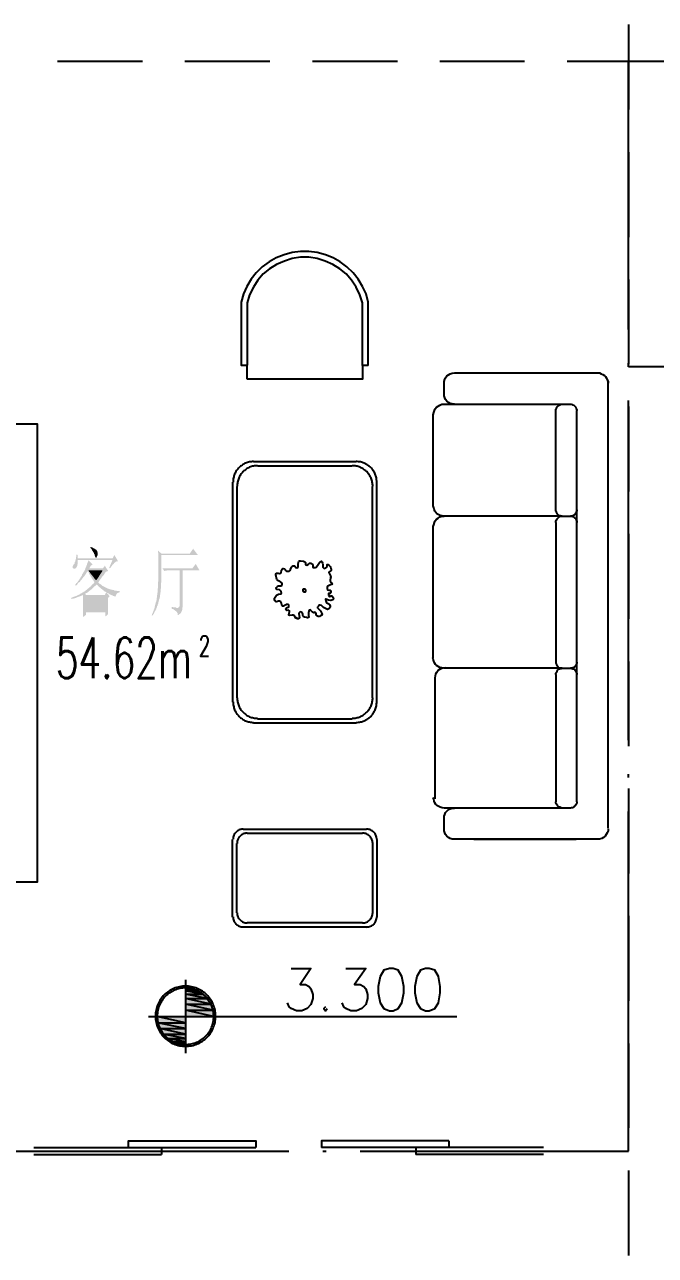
# Model space of a CAD drawing. Header units: millimetres. Extents: x -1120 to 100154, y -9529 to 14223.
# Drawn here: x 91280 to 94994, y 188 to 7438 of the extents above; entities that cross this region are included whole.
import ezdxf

# ---------------------------------------------------------------- set-up
doc = ezdxf.new("R2010")
doc.units = ezdxf.units.MM
doc.linetypes.add('DOTE', pattern=[2.42, 2, -0.2, 0.02, -0.2])
for name, color, linetype in [('A-DOTE', 1, 'Continuous'), ('A-房间名称', 7, 'Continuous'), ('A-立面看线', 7, 'Continuous')]:
    doc.layers.add(name, color=color, linetype=linetype)
doc.styles.add('_TCH_WINDOW', font='SIMPLEX', dxfattribs={"bigfont": 'GBCBIG'})

msp = doc.modelspace()

# ---------------------------------------------------------------- hatches: boundary and pattern name
at = {"layer": 'A-立面看线'}
for points in [[(91667.2, 4357.2), (91669.4, 4361.5), (91673.7, 4359.3), (91678.1, 4359.3), (91680.3, 4357.2), (91684.6, 4355), (91686.8, 4352.8), (91691.1, 4350.6), (91693.3, 4350.6), (91695.5, 4348.5), (91697.7, 4346.3), (91699.8, 4346.3), (91702, 4344.1), (91704.2, 4341.9), (91706.4, 4337.6), (91708.5, 4335.4), (91708.5, 4331.1), (91710.7, 4326.7), (91710.7, 4324.5), (91710.7, 4322.4), (91710.7, 4320.2), (91710.7, 4315.8), (91708.5, 4311.5), (91706.4, 4307.1), (91704.2, 4302.8), (91702, 4298.4), (91702, 4296.2), (91699.8, 4296.2), (91699.8, 4298.4), (91697.7, 4300.6), (91695.5, 4302.8), (91693.3, 4309.3), (91693.3, 4311.5), (91693.3, 4313.7), (91691.1, 4318), (91689, 4320.2), (91689, 4324.5), (91686.8, 4326.7), (91684.6, 4331.1), (91682.4, 4333.2), (91680.3, 4337.6), (91678.1, 4339.8), (91675.9, 4344.1), (91673.7, 4348.5), (91671.5, 4350.6), (91667.2, 4355), (91667.2, 4357.2), (91667.2, 4357.2)], [(92028.4, 3959), (92030.5, 3963.4), (92030.5, 3965.5), (92032.7, 3969.9), (92034.9, 3974.2), (92034.9, 3976.4), (92037.1, 3980.8), (92039.2, 3985.1), (92039.2, 3989.5), (92041.4, 3991.6), (92043.6, 3996), (92043.6, 4000.3), (92045.8, 4004.7), (92045.8, 4009), (92048, 4013.4), (92048, 4017.8), (92050.1, 4022.1), (92050.1, 4026.5), (92052.3, 4030.8), (92052.3, 4035.2), (92054.5, 4039.5), (92054.5, 4043.9), (92056.7, 4048.2), (92056.7, 4052.6), (92056.7, 4056.9), (92056.7, 4059.1), (92058.8, 4063.4), (92058.8, 4067.8), (92058.8, 4070), (92058.8, 4074.3), (92061, 4078.7), (92061, 4083), (92061, 4087.4), (92061, 4089.6), (92063.2, 4093.9), (92063.2, 4098.3), (92063.2, 4102.6), (92063.2, 4107), (92063.2, 4111.3), (92063.2, 4115.7), (92065.4, 4120), (92065.4, 4124.4), (92065.4, 4130.9), (92065.4, 4135.2), (92065.4, 4139.6), (92065.4, 4143.9), (92065.4, 4148.3), (92065.4, 4154.8), (92067.5, 4159.2), (92067.5, 4163.5), (92067.5, 4170.1), (92067.5, 4174.4), (92067.5, 4178.8), (92067.5, 4185.3), (92067.5, 4189.6), (92067.5, 4191.8), (92067.5, 4196.2), (92067.5, 4200.5), (92067.5, 4207), (92067.5, 4211.4), (92067.5, 4215.7), (92067.5, 4222.3), (92067.5, 4226.6), (92067.5, 4231), (92067.5, 4235.3), (92067.5, 4239.7), (92067.5, 4246.2), (92067.5, 4250.6), (92067.5, 4254.9), (92067.5, 4259.3), (92067.5, 4263.6), (92067.5, 4268), (92067.5, 4272.3), (92067.5, 4276.7), (92067.5, 4281), (92067.5, 4285.4), (92067.5, 4289.7), (92067.5, 4294.1), (92067.5, 4298.4), (92067.5, 4302.8), (92067.5, 4307.1), (92067.5, 4311.5), (92067.5, 4315.8), (92067.5, 4320.2), (92067.5, 4324.5), (92065.4, 4328.9), (92065.4, 4331.1), (92065.4, 4335.4), (92065.4, 4339.8), (92065.4, 4339.8), (92084.9, 4322.4), (92252.5, 4322.4), (92272.1, 4350.6), (92300.3, 4313.7), (92084.9, 4313.7), (92084.9, 4217.9), (92084.9, 4211.4), (92084.9, 4207), (92084.9, 4200.5), (92084.9, 4196.2), (92084.9, 4189.6), (92084.9, 4185.3), (92084.9, 4178.8), (92084.9, 4174.4), (92084.9, 4167.9), (92084.9, 4163.5), (92084.9, 4159.2), (92084.9, 4154.8), (92082.8, 4148.3), (92082.8, 4143.9), (92082.8, 4139.6), (92082.8, 4135.2), (92082.8, 4130.9), (92082.8, 4126.5), (92082.8, 4122.2), (92082.8, 4117.8), (92080.6, 4113.5), (92080.6, 4109.1), (92080.6, 4104.8), (92080.6, 4100.4), (92080.6, 4096.1), (92078.4, 4091.7), (92078.4, 4087.4), (92078.4, 4085.2), (92078.4, 4080.8), (92076.2, 4076.5), (92076.2, 4074.3), (92076.2, 4070), (92076.2, 4065.6), (92074.1, 4063.4), (92074.1, 4059.1), (92074.1, 4056.9), (92071.9, 4052.6), (92071.9, 4052.6), (92071.9, 4048.2), (92069.7, 4043.9), (92069.7, 4039.5), (92067.5, 4035.2), (92067.5, 4030.8), (92065.4, 4026.5), (92063.2, 4022.1), (92063.2, 4017.8), (92061, 4013.4), (92058.8, 4011.2), (92058.8, 4006.9), (92056.7, 4002.5), (92054.5, 3998.2), (92054.5, 3993.8), (92052.3, 3991.6), (92050.1, 3987.3), (92048, 3982.9), (92045.8, 3980.8), (92043.6, 3976.4), (92043.6, 3974.2), (92041.4, 3969.9), (92039.2, 3967.7), (92037.1, 3963.4), (92034.9, 3961.2), (92032.7, 3956.8), (92032.7, 3956.8), (92028.4, 3959)], [(91680.3, 4257.1), (91671.5, 4252.7), (91669.4, 4250.6), (91667.2, 4246.2), (91665, 4244), (91662.8, 4239.7), (91660.7, 4235.3), (91660.7, 4235.3), (91741.2, 4235.3), (91752.1, 4250.6), (91771.6, 4220.1), (91756.4, 4213.6), (91756.4, 4211.4), (91754.2, 4209.2), (91752.1, 4204.9), (91749.9, 4202.7), (91747.7, 4198.3), (91745.5, 4196.2), (91741.2, 4191.8), (91739, 4189.6), (91736.8, 4187.5), (91734.6, 4183.1), (91732.5, 4180.9), (91730.3, 4176.6), (91728.1, 4174.4), (91725.9, 4170.1), (91723.8, 4167.9), (91721.6, 4163.5), (91719.4, 4161.4), (91717.2, 4157), (91715.1, 4154.8), (91712.9, 4152.6), (91715.1, 4150.5), (91717.2, 4148.3), (91719.4, 4146.1), (91721.6, 4143.9), (91725.9, 4141.8), (91728.1, 4141.8), (91730.3, 4139.6), (91732.5, 4137.4), (91734.6, 4135.2), (91736.8, 4133.1), (91739, 4130.9), (91743.3, 4130.9), (91745.5, 4128.7), (91747.7, 4126.5), (91749.9, 4126.5), (91754.2, 4124.4), (91756.4, 4122.2), (91758.6, 4122.2), (91762.9, 4120), (91765.1, 4117.8), (91767.3, 4117.8), (91771.6, 4115.7), (91773.8, 4115.7), (91776, 4113.5), (91780.3, 4113.5), (91782.5, 4111.3), (91786.9, 4111.3), (91789, 4109.1), (91793.4, 4109.1), (91795.6, 4109.1), (91799.9, 4107), (91802.1, 4107), (91806.4, 4107), (91808.6, 4104.8), (91813, 4104.8), (91815.1, 4104.8), (91819.5, 4104.8), (91821.7, 4102.6), (91826, 4102.6), (91830.4, 4102.6), (91832.6, 4102.6), (91836.9, 4102.6), (91839.1, 4102.6), (91839.1, 4093.9), (91834.7, 4093.9), (91832.6, 4091.7), (91828.2, 4089.6), (91826, 4089.6), (91823.9, 4087.4), (91821.7, 4083), (91819.5, 4080.8), (91817.3, 4078.7), (91817.3, 4074.3), (91815.1, 4070), (91815.1, 4067.8), (91813, 4070), (91808.6, 4070), (91806.4, 4072.1), (91802.1, 4072.1), (91799.9, 4074.3), (91797.7, 4076.5), (91793.4, 4076.5), (91791.2, 4078.7), (91786.9, 4078.7), (91784.7, 4080.8), (91782.5, 4083), (91778.2, 4083), (91776, 4085.2), (91773.8, 4087.4), (91769.5, 4089.6), (91767.3, 4089.6), (91765.1, 4091.7), (91760.8, 4093.9), (91758.6, 4096.1), (91756.4, 4098.3), (91752.1, 4098.3), (91749.9, 4100.4), (91747.7, 4102.6), (91745.5, 4104.8), (91741.2, 4107), (91739, 4109.1), (91736.8, 4111.3), (91734.6, 4113.5), (91730.3, 4115.7), (91728.1, 4117.8), (91725.9, 4120), (91723.8, 4122.2), (91719.4, 4124.4), (91717.2, 4126.5), (91715.1, 4128.7), (91712.9, 4130.9), (91710.7, 4135.2), (91706.4, 4137.4), (91704.2, 4139.6), (91704.2, 4139.6), (91699.8, 4137.4), (91697.7, 4133.1), (91693.3, 4130.9), (91691.1, 4128.7), (91686.8, 4124.4), (91684.6, 4122.2), (91682.4, 4120), (91678.1, 4115.7), (91675.9, 4113.5), (91673.7, 4111.3), (91669.4, 4109.1), (91667.2, 4107), (91665, 4104.8), (91660.7, 4102.6), (91658.5, 4100.4), (91656.3, 4098.3), (91654.1, 4096.1), (91652, 4093.9), (91649.8, 4093.9), (91647.6, 4091.7), (91643.3, 4089.6), (91641.1, 4089.6), (91638.9, 4087.4), (91636.7, 4085.2), (91634.6, 4085.2), (91634.6, 4085.2), (91641.1, 4078.7), (91752.1, 4078.7), (91760.8, 4093.9), (91780.3, 4072.1), (91771.6, 4061.3), (91771.6, 4054.7), (91771.6, 4048.2), (91771.6, 4041.7), (91771.6, 4037.3), (91771.6, 4030.8), (91771.6, 4024.3), (91771.6, 4019.9), (91771.6, 4013.4), (91771.6, 4009), (91771.6, 4004.7), (91771.6, 4000.3), (91771.6, 3996), (91771.6, 3991.6), (91771.6, 3987.3), (91771.6, 3985.1), (91771.6, 3980.8), (91771.6, 3976.4), (91771.6, 3974.2), (91771.6, 3972.1), (91771.6, 3967.7), (91771.6, 3965.5), (91771.6, 3965.5), (91754.2, 3950.3), (91754.2, 3976.4), (91641.1, 3976.4), (91641.1, 3961.2), (91623.7, 3948.1), (91623.7, 3950.3), (91623.7, 3952.5), (91623.7, 3954.7), (91623.7, 3954.7), (91623.7, 3956.8), (91623.7, 3961.2), (91623.7, 3963.4), (91623.7, 3965.5), (91623.7, 3969.9), (91623.7, 3972.1), (91623.7, 3976.4), (91623.7, 3980.8), (91623.7, 3982.9), (91623.7, 3987.3), (91623.7, 3991.6), (91623.7, 3998.2), (91623.7, 4002.5), (91623.7, 4006.9), (91623.7, 4013.4), (91623.7, 4017.8), (91623.7, 4024.3), (91623.7, 4030.8), (91623.7, 4037.3), (91623.7, 4043.9), (91623.7, 4050.4), (91623.7, 4056.9), (91623.7, 4063.4), (91623.7, 4072.1), (91623.7, 4078.7), (91621.5, 4076.5), (91619.3, 4076.5), (91615, 4074.3), (91612.8, 4074.3), (91608.5, 4072.1), (91606.3, 4070), (91601.9, 4070), (91599.8, 4067.8), (91597.6, 4067.8), (91593.2, 4065.6), (91591, 4065.6), (91586.7, 4063.4), (91584.5, 4063.4), (91582.3, 4061.3), (91578, 4061.3), (91575.8, 4059.1), (91571.5, 4059.1), (91569.3, 4059.1), (91567.1, 4056.9), (91562.8, 4056.9), (91560.6, 4056.9), (91558.4, 4054.7), (91554.1, 4054.7), (91554.1, 4054.7), (91554.1, 4061.3), (91556.2, 4063.4), (91560.6, 4063.4), (91562.8, 4065.6), (91567.1, 4065.6), (91569.3, 4067.8), (91571.5, 4067.8), (91575.8, 4070), (91578, 4070), (91582.3, 4072.1), (91584.5, 4072.1), (91586.7, 4074.3), (91591, 4076.5), (91593.2, 4076.5), (91597.6, 4078.7), (91599.8, 4080.8), (91601.9, 4080.8), (91606.3, 4083), (91608.5, 4085.2), (91610.6, 4087.4), (91615, 4087.4), (91617.2, 4089.6), (91619.3, 4091.7), (91623.7, 4093.9), (91625.9, 4096.1), (91628, 4098.3), (91630.2, 4098.3), (91634.6, 4100.4), (91636.7, 4102.6), (91638.9, 4104.8), (91641.1, 4107), (91645.4, 4109.1), (91647.6, 4111.3), (91649.8, 4113.5), (91652, 4115.7), (91656.3, 4117.8), (91658.5, 4120), (91660.7, 4122.2), (91662.8, 4124.4), (91665, 4126.5), (91669.4, 4128.7), (91671.5, 4130.9), (91673.7, 4135.2), (91675.9, 4137.4), (91678.1, 4139.6), (91680.3, 4141.8), (91682.4, 4143.9), (91686.8, 4146.1), (91689, 4150.5), (91691.1, 4152.6), (91691.1, 4152.6), (91689, 4157), (91686.8, 4159.2), (91684.6, 4163.5), (91682.4, 4167.9), (91680.3, 4170.1), (91678.1, 4174.4), (91675.9, 4176.6), (91673.7, 4180.9), (91671.5, 4185.3), (91669.4, 4187.5), (91667.2, 4191.8), (91665, 4194), (91662.8, 4198.3), (91660.7, 4200.5), (91658.5, 4204.9), (91658.5, 4209.2), (91656.3, 4211.4), (91654.1, 4215.7), (91652, 4217.9), (91652, 4222.3), (91649.8, 4217.9), (91647.6, 4213.6), (91645.4, 4211.4), (91643.3, 4207), (91641.1, 4202.7), (91638.9, 4200.5), (91636.7, 4196.2), (91634.6, 4194), (91632.4, 4189.6), (91630.2, 4187.5), (91625.9, 4183.1), (91623.7, 4180.9), (91621.5, 4176.6), (91619.3, 4174.4), (91617.2, 4172.2), (91615, 4167.9), (91612.8, 4165.7), (91610.6, 4163.5), (91608.5, 4161.4), (91606.3, 4157), (91604.1, 4154.8), (91599.8, 4152.6), (91597.6, 4150.5), (91595.4, 4148.3), (91593.2, 4146.1), (91591, 4141.8), (91588.9, 4139.6), (91586.7, 4137.4), (91584.5, 4135.2), (91580.2, 4133.1), (91580.2, 4133.1), (91578, 4139.6), (91580.2, 4141.8), (91582.3, 4143.9), (91584.5, 4148.3), (91588.9, 4150.5), (91591, 4154.8), (91593.2, 4157), (91595.4, 4161.4), (91597.6, 4163.5), (91599.8, 4165.7), (91601.9, 4170.1), (91604.1, 4172.2), (91606.3, 4176.6), (91608.5, 4178.8), (91610.6, 4183.1), (91612.8, 4185.3), (91615, 4189.6), (91617.2, 4191.8), (91617.2, 4196.2), (91619.3, 4200.5), (91621.5, 4202.7), (91623.7, 4207), (91625.9, 4209.2), (91625.9, 4211.4), (91628, 4215.7), (91630.2, 4217.9), (91632.4, 4222.3), (91634.6, 4226.6), (91636.7, 4231), (91636.7, 4235.3), (91638.9, 4237.5), (91641.1, 4241.9), (91643.3, 4246.2), (91643.3, 4250.6), (91645.4, 4252.7), (91647.6, 4257.1), (91647.6, 4261.4), (91649.8, 4265.8), (91652, 4268), (91652, 4272.3), (91654.1, 4276.7), (91654.1, 4281), (91656.3, 4283.2), (91680.3, 4257.1)], [(91778.2, 4239.7), (91797.7, 4285.4), (91593.2, 4285.4), (91593.2, 4278.8), (91593.2, 4272.3), (91593.2, 4268), (91593.2, 4263.6), (91591, 4259.3), (91591, 4254.9), (91591, 4250.6), (91588.9, 4248.4), (91588.9, 4246.2), (91586.7, 4244), (91584.5, 4239.7), (91582.3, 4237.5), (91580.2, 4235.3), (91578, 4233.1), (91575.8, 4233.1), (91571.5, 4233.1), (91571.5, 4233.1), (91567.1, 4235.3), (91564.9, 4235.3), (91562.8, 4237.5), (91562.8, 4239.7), (91562.8, 4239.7), (91562.8, 4244), (91562.8, 4246.2), (91564.9, 4250.6), (91567.1, 4254.9), (91569.3, 4259.3), (91571.5, 4261.4), (91573.6, 4263.6), (91573.6, 4268), (91575.8, 4272.3), (91578, 4274.5), (91578, 4278.8), (91580.2, 4283.2), (91580.2, 4287.5), (91582.3, 4291.9), (91582.3, 4296.2), (91582.3, 4300.6), (91584.5, 4304.9), (91584.5, 4309.3), (91584.5, 4315.8), (91584.5, 4315.8), (91591, 4315.8), (91593.2, 4294.1), (91797.7, 4294.1), (91808.6, 4313.7), (91830.4, 4276.7), (91830.4, 4278.8), (91828.2, 4276.7), (91826, 4276.7), (91823.9, 4276.7), (91821.7, 4276.7), (91819.5, 4274.5), (91817.3, 4274.5), (91815.1, 4272.3), (91813, 4270.1), (91808.6, 4268), (91806.4, 4265.8), (91804.3, 4261.4), (91802.1, 4259.3), (91797.7, 4257.1), (91795.6, 4252.7), (91793.4, 4248.4), (91789, 4244), (91786.9, 4239.7), (91782.5, 4235.3), (91782.5, 4235.3), (91778.2, 4239.7)], [(91656.3, 4224.4), (91656.3, 4222.3), (91658.5, 4217.9), (91660.7, 4215.7), (91662.8, 4213.6), (91665, 4209.2), (91667.2, 4207), (91669.4, 4202.7), (91671.5, 4200.5), (91675.9, 4196.2), (91678.1, 4194), (91678.1, 4191.8), (91682.4, 4187.5), (91684.6, 4185.3), (91686.8, 4180.9), (91689, 4178.8), (91691.1, 4174.4), (91693.3, 4172.2), (91695.5, 4170.1), (91697.7, 4167.9), (91699.8, 4165.7), (91699.8, 4165.7), (91704.2, 4167.9), (91706.4, 4172.2), (91708.5, 4174.4), (91710.7, 4178.8), (91712.9, 4180.9), (91715.1, 4185.3), (91717.2, 4187.5), (91719.4, 4191.8), (91721.6, 4194), (91723.8, 4198.3), (91725.9, 4200.5), (91728.1, 4204.9), (91730.3, 4207), (91732.5, 4211.4), (91734.6, 4213.6), (91736.8, 4217.9), (91736.8, 4220.1), (91739, 4224.4), (91741.2, 4224.4), (91656.3, 4224.4)], [(92145.9, 4006.9), (92148, 4006.9), (92152.4, 4006.9), (92154.6, 4004.7), (92158.9, 4004.7), (92161.1, 4004.7), (92165.4, 4004.7), (92167.6, 4004.7), (92172, 4004.7), (92174.1, 4002.5), (92176.3, 4002.5), (92178.5, 4002.5), (92182.8, 4002.5), (92185, 4004.7), (92187.2, 4004.7), (92189.4, 4006.9), (92191.5, 4009), (92191.5, 4013.4), (92193.7, 4017.8), (92193.7, 4022.1), (92193.7, 4022.1), (92193.7, 4224.4), (92130.6, 4224.4), (92128.5, 4224.4), (92124.1, 4224.4), (92121.9, 4224.4), (92117.6, 4224.4), (92115.4, 4222.3), (92113.2, 4222.3), (92108.9, 4222.3), (92106.7, 4220.1), (92102.3, 4220.1), (92102.3, 4220.1), (92091.5, 4235.3), (92267.7, 4235.3), (92287.3, 4261.4), (92309, 4224.4), (92211.1, 4224.4), (92211.1, 4017.8), (92211.1, 4013.4), (92211.1, 4009), (92209, 4004.7), (92209, 4000.3), (92209, 3996), (92209, 3991.6), (92206.8, 3989.5), (92206.8, 3985.1), (92204.6, 3982.9), (92202.4, 3978.6), (92202.4, 3976.4), (92200.3, 3974.2), (92198.1, 3969.9), (92195.9, 3967.7), (92191.5, 3965.5), (92189.4, 3963.4), (92187.2, 3961.2), (92182.8, 3961.2), (92182.8, 3959), (92180.7, 3963.4), (92180.7, 3965.5), (92180.7, 3967.7), (92180.7, 3972.1), (92178.5, 3974.2), (92176.3, 3976.4), (92176.3, 3978.6), (92174.1, 3980.8), (92172, 3982.9), (92167.6, 3985.1), (92165.4, 3987.3), (92163.3, 3989.5), (92158.9, 3991.6), (92156.7, 3993.8), (92152.4, 3996), (92148, 3996), (92145.9, 3998.2), (92145.9, 4006.9)], [(91641.1, 4067.8), (91641.1, 3985.1), (91754.2, 3985.1), (91754.2, 4067.8), (91641.1, 4067.8)], [(92226.4, 1761.5), (92226.4, 1757.2), (92263.3, 1757.2)], [(92226.4, 1746.3), (92298.2, 1746.3), (92226.4, 1757.2)], [(92298.2, 1746.3), (92226.4, 1757.2), (92263.3, 1757.2)], [(92226.4, 1726.7), (92328.6, 1726.7), (92226.4, 1746.3)], [(92328.6, 1726.7), (92226.4, 1746.3), (92298.2, 1746.3)], [(92226.4, 1700.6), (92354.7, 1700.6), (92226.4, 1726.7)], [(92354.7, 1700.6), (92226.4, 1726.7), (92328.6, 1726.7)], [(92226.4, 1668), (92376.5, 1668), (92226.4, 1700.6)], [(92376.5, 1668), (92226.4, 1700.6), (92354.7, 1700.6)], [(92226.4, 1633.1), (92387.4, 1633.1), (92226.4, 1668)], [(92387.4, 1633.1), (92226.4, 1668), (92376.5, 1668)], [(92063.2, 1559.2), (92226.4, 1559.2), (92058.8, 1596.2)], [(92226.4, 1559.2), (92058.8, 1596.2), (92226.4, 1596.2)], [(92226.4, 1596.2), (92391.7, 1596.2), (92226.4, 1633.1)], [(92391.7, 1596.2), (92226.4, 1633.1), (92387.4, 1633.1)], [(92076.2, 1524.4), (92226.4, 1524.4), (92063.2, 1559.2)], [(92226.4, 1524.4), (92063.2, 1559.2), (92226.4, 1559.2)], [(92095.8, 1491.7), (92226.4, 1491.7), (92076.2, 1524.4)], [(92226.4, 1491.7), (92076.2, 1524.4), (92226.4, 1524.4)], [(92121.9, 1465.6), (92226.4, 1465.6), (92095.8, 1491.7)], [(92226.4, 1465.6), (92095.8, 1491.7), (92226.4, 1491.7)], [(92152.4, 1446), (92226.4, 1446), (92121.9, 1465.6)], [(92226.4, 1446), (92121.9, 1465.6), (92226.4, 1465.6)], [(92152.4, 1446), (92189.4, 1433), (92226.4, 1433)], [(92152.4, 1446), (92226.4, 1446), (92226.4, 1433)], [(92189.4, 1433), (92226.4, 1433), (92226.4, 1428.6)]]:
    msp.add_hatch(color=256, dxfattribs=at).paths.add_polyline_path(points)

# ---------------------------------------------------------------- linework, layer by layer
at = {"layer": 'A-DOTE', "linetype": 'DOTE', "ltscale": 1000}
for p, q in [((94835.1, 803.1), (94835.1, 7222.6)), ((94835.1, 7222.6), (100154.2, 7222.6)), ((90835, 803.1), (94835.1, 803.1))]:
    msp.add_line(p, q, dxfattribs=at)
at = {"layer": 'A-立面看线'}
for points in [[(94835.1, 7438), (94835.1, 6937.6)], [(94835.1, 7438), (94835.1, 6937.6)], [(91473.6, 7222.6), (91974, 7222.6)], [(92224.2, 7222.6), (92724.6, 7222.6)], [(92974.8, 7222.6), (93475.2, 7222.6)], [(93725.4, 7222.6), (94223.7, 7222.6)], [(94473.9, 7222.6), (94974.3, 7222.6)], [(94835.1, 6687.4), (94835.1, 6187)], [(94835.1, 6687.4), (94835.1, 6187)], [(93303.3, 5804), (93290.3, 5851.9), (93268.5, 5895.4), (93244.6, 5938.9), (93214.1, 5975.9), (93177.2, 6010.7), (93138, 6041.2), (93096.7, 6065.1), (93051, 6082.5), (93003.1, 6095.6), (92953.1, 6102.1), (92905.2, 6102.1), (92855.1, 6095.6), (92807.3, 6082.5), (92761.6, 6065.1), (92720.3, 6041.2), (92678.9, 6010.7), (92644.1, 5975.9), (92613.6, 5938.9), (92587.5, 5895.4), (92568, 5851.9), (92554.9, 5804)], [(93268.5, 5799.7), (93253.3, 5845.4), (93231.5, 5891.1), (93205.4, 5932.4), (93172.8, 5969.4), (93135.8, 5999.8), (93094.5, 6026), (93048.8, 6045.5), (93003.1, 6060.8), (92953.1, 6067.3), (92905.2, 6067.3), (92855.1, 6060.8), (92809.5, 6045.5), (92763.8, 6026), (92722.4, 5999.8), (92685.4, 5969.4), (92652.8, 5932.4), (92626.7, 5891.1), (92604.9, 5845.4), (92589.7, 5799.7)], [(94835.1, 5936.7), (94835.1, 5438.5)], [(94835.1, 5936.7), (94835.1, 5438.5)], [(92554.9, 5804), (92554.9, 5432), (92589.7, 5432)], [(92589.7, 5799.7), (92589.7, 5432)], [(93268.5, 5429.8), (93268.5, 5799.7)], [(93303.3, 5429.8), (93303.3, 5804)], [(92589.7, 5349.3), (92589.7, 5432)], [(93303.3, 5429.8), (93268.5, 5429.8), (93268.5, 5349.3), (92589.7, 5349.3)], [(93749.4, 5325.4), (93749.4, 5336.2), (93753.7, 5349.3), (93758.1, 5358), (93766.8, 5368.9), (93775.5, 5375.4), (93786.4, 5381.9), (93797.2, 5384.1), (93810.3, 5386.3)], [(93810.3, 5386.3), (94654.5, 5386.3)], [(93925.6, 5386.3), (94528.3, 5386.3)], [(94654.5, 5386.3), (94665.4, 5386.3), (94674.1, 5381.9), (94684.9, 5377.6), (94693.6, 5371.1), (94700.2, 5364.5), (94706.7, 5355.8), (94711, 5344.9), (94715.4, 5336.2), (94715.4, 5325.4)], [(94835.1, 5423.3), (95433.4, 5423.3)], [(93749.4, 5262.3), (93749.4, 5325.4)], [(94715.4, 2705.8), (94715.4, 5338.4)], [(93810.3, 5201.4), (93797.2, 5203.5), (93786.4, 5205.7), (93775.5, 5212.2), (93766.8, 5220.9), (93758.1, 5229.6), (93753.7, 5240.5), (93749.4, 5251.4), (93749.4, 5262.3)], [(93686.3, 5140.4), (93688.5, 5153.5), (93692.8, 5164.4), (93697.2, 5175.2), (93705.9, 5183.9), (93714.6, 5190.5), (93725.4, 5197), (93736.3, 5201.4), (93749.4, 5201.4)], [(93749.4, 5201.4), (94493.5, 5201.4)], [(94408.6, 4579.1), (94408.6, 5164.4), (94408.6, 5173.1), (94410.8, 5179.6), (94415.1, 5186.1), (94419.5, 5190.5), (94423.9, 5194.8), (94430.4, 5199.2), (94439.1, 5201.4), (94445.6, 5201.4)], [(94493.5, 5201.4), (94500, 5201.4), (94506.5, 5199.2), (94513.1, 5197), (94517.4, 5192.6), (94521.8, 5188.3), (94526.1, 5183.9), (94528.3, 5177.4), (94530.5, 5170.9), (94530.5, 5164.4)], [(94530.5, 2860.3), (94530.5, 5164.4)], [(94835.1, 5188.3), (94835.1, 4687.9)], [(94835.1, 5188.3), (94835.1, 4687.9)], [(90955.7, 2386), (90955.7, 5086), (91353.9, 5086), (91353.9, 2386), (90955.7, 2386)], [(93686.3, 4603), (93686.3, 5140.4)], [(92627.8, 4864.1), (92621.6, 4864), (92615.4, 4863.5), (92609.4, 4862.7), (92603.4, 4861.7), (92597.6, 4860.3), (92591.9, 4858.7), (92586.3, 4856.8), (92580.8, 4854.6), (92575.4, 4852.2), (92570.2, 4849.5), (92565.2, 4846.6), (92560.3, 4843.5), (92555.5, 4840.1), (92551, 4836.5), (92546.6, 4832.7), (92542.4, 4828.7), (92538.4, 4824.6), (92534.6, 4820.2), (92531, 4815.6), (92527.7, 4810.9), (92524.5, 4806), (92521.6, 4800.9), (92518.9, 4795.7), (92516.5, 4790.4), (92514.4, 4784.9), (92512.5, 4779.3), (92510.8, 4773.5), (92509.5, 4767.7), (92508.4, 4761.7), (92507.7, 4755.7), (92507.2, 4749.6), (92507, 4743.4)], [(93231.5, 4861.9), (92626.7, 4861.9)], [(93353.4, 4743.4), (93353.2, 4749.6), (93352.8, 4755.7), (93352, 4761.7), (93350.9, 4767.7), (93349.6, 4773.5), (93348, 4779.3), (93346.1, 4784.9), (93343.9, 4790.4), (93341.5, 4795.7), (93338.8, 4800.9), (93335.9, 4806), (93332.8, 4810.9), (93329.4, 4815.6), (93325.8, 4820.2), (93322, 4824.6), (93318, 4828.7), (93313.8, 4832.7), (93309.4, 4836.5), (93304.9, 4840.1), (93300.2, 4843.5), (93295.3, 4846.6), (93290.2, 4849.5), (93285, 4852.2), (93279.6, 4854.6), (93274.2, 4856.8), (93268.5, 4858.7), (93262.8, 4860.3), (93257, 4861.7), (93251, 4862.7), (93245, 4863.5), (93238.9, 4864), (93232.6, 4864.1)], [(92651.7, 4840.2), (92645.5, 4840), (92639.4, 4839.6), (92633.3, 4838.8), (92627.4, 4837.7), (92621.5, 4836.4), (92615.8, 4834.7), (92610.2, 4832.9), (92604.7, 4830.7), (92599.4, 4828.3), (92594.2, 4825.6), (92589.1, 4822.7), (92584.2, 4819.6), (92579.5, 4816.2), (92574.9, 4812.6), (92570.5, 4808.8), (92566.3, 4804.8), (92562.3, 4800.6), (92558.5, 4796.2), (92555, 4791.7), (92551.6, 4786.9), (92548.4, 4782), (92545.5, 4777), (92542.9, 4771.8), (92540.5, 4766.4), (92538.3, 4760.9), (92536.4, 4755.3), (92534.8, 4749.6), (92533.4, 4743.8), (92532.4, 4737.8), (92531.6, 4731.8), (92531.1, 4725.6), (92531, 4719.4)], [(93207.6, 4838), (92650.6, 4838)], [(93329.5, 4719.4), (93329.3, 4725.6), (93328.8, 4731.8), (93328.1, 4737.8), (93327, 4743.8), (93325.7, 4749.6), (93324, 4755.3), (93322.1, 4760.9), (93320, 4766.4), (93317.5, 4771.8), (93314.9, 4777), (93312, 4782), (93308.8, 4786.9), (93305.5, 4791.7), (93301.9, 4796.2), (93298.1, 4800.6), (93294.1, 4804.8), (93289.9, 4808.8), (93285.5, 4812.6), (93281, 4816.2), (93276.2, 4819.6), (93271.3, 4822.7), (93266.3, 4825.6), (93261.1, 4828.3), (93255.7, 4830.7), (93250.2, 4832.9), (93244.6, 4834.7), (93238.9, 4836.4), (93233, 4837.7), (93227.1, 4838.8), (93221.1, 4839.6), (93214.9, 4840), (93208.7, 4840.2)], [(92504.9, 4742.3), (92504.9, 3447.7)], [(92528.8, 4718.3), (92528.8, 3471.6)], [(93327.3, 3471.6), (93327.3, 4718.3)], [(93353.4, 3447.7), (93353.4, 4742.3)], [(94445.6, 4542.1), (93749.4, 4542.1), (93738.5, 4544.3), (93727.6, 4546.5), (93718.9, 4550.8), (93708, 4557.3), (93701.5, 4563.9), (93695, 4572.6), (93690.6, 4583.4), (93688.5, 4592.1), (93686.3, 4603)], [(94445.6, 4542.1), (94439.1, 4542.1), (94432.6, 4544.3), (94426, 4546.5), (94421.7, 4550.8), (94417.3, 4555.2), (94413, 4561.7), (94410.8, 4566), (94408.6, 4572.6), (94408.6, 4579.1)], [(94530.5, 4579.1), (94530.5, 4572.6), (94528.3, 4566), (94526.1, 4559.5), (94519.6, 4553), (94515.2, 4548.6), (94508.7, 4544.3), (94502.2, 4542.1), (94493.5, 4542.1)], [(93686.3, 4481.2), (93688.5, 4492.1), (93692.8, 4505.1), (93697.2, 4516), (93705.9, 4524.7), (93714.6, 4531.2), (93725.4, 4537.8), (93736.3, 4542.1), (93749.4, 4542.1)], [(94408.6, 4505.1), (94408.6, 4511.6), (94410.8, 4520.3), (94415.1, 4526.9), (94419.5, 4531.2), (94423.9, 4535.6), (94430.4, 4539.9), (94439.1, 4542.1), (94445.6, 4542.1), (94493.5, 4542.1), (94502.2, 4542.1), (94508.7, 4539.9), (94515.2, 4535.6), (94519.6, 4531.2), (94526.1, 4526.9), (94528.3, 4520.3), (94530.5, 4511.6), (94530.5, 4505.1)], [(94408.6, 4505.1), (94408.6, 3682.7), (94408.6, 3676.2), (94410.8, 3669.6), (94415.1, 3663.1), (94419.5, 3656.6), (94423.9, 3652.2), (94430.4, 3650.1), (94439.1, 3647.9), (94445.6, 3647.9)], [(93686.3, 3708.8), (93686.3, 4481.2)], [(94835.1, 4437.7), (94835.1, 3937.2)], [(94835.1, 4437.7), (94835.1, 3937.2)], [(92833.4, 3989.5), (92824.7, 3987.3), (92820.3, 3989.5), (92818.2, 3996), (92822.5, 4002.5), (92835.6, 4009), (92835.6, 4015.6), (92831.2, 4022.1), (92824.7, 4024.3), (92818.2, 4019.9), (92805.1, 4013.4), (92798.6, 4013.4), (92794.2, 4017.8), (92792.1, 4030.8), (92787.7, 4037.3), (92781.2, 4041.7), (92774.6, 4041.7), (92768.1, 4039.5), (92761.6, 4037.3), (92757.2, 4039.5), (92752.9, 4046), (92750.7, 4052.6), (92750.7, 4059.1), (92755.1, 4065.6), (92763.8, 4076.5), (92774.6, 4083), (92787.7, 4085.2), (92789.9, 4085.2), (92792.1, 4089.6), (92789.9, 4096.1), (92785.5, 4104.8), (92781.2, 4109.1), (92765.9, 4111.3), (92763.8, 4113.5), (92761.6, 4115.7), (92763.8, 4122.2), (92768.1, 4128.7), (92774.6, 4133.1), (92787.7, 4133.1), (92794.2, 4135.2), (92796.4, 4143.9), (92794.2, 4150.5), (92787.7, 4154.8), (92774.6, 4161.4), (92765.9, 4170.1), (92759.4, 4196.2), (92759.4, 4202.7), (92765.9, 4207), (92772.5, 4207), (92781.2, 4204.9), (92785.5, 4204.9), (92789.9, 4209.2), (92792.1, 4224.4), (92796.4, 4231), (92802.9, 4235.3), (92809.5, 4233.1), (92813.8, 4228.8), (92818.2, 4222.3), (92822.5, 4217.9), (92831.2, 4217.9), (92837.7, 4217.9), (92842.1, 4222.3), (92846.4, 4228.8), (92850.8, 4241.9), (92855.1, 4246.2), (92861.7, 4250.6), (92868.2, 4250.6), (92872.6, 4246.2), (92876.9, 4239.7), (92883.4, 4237.5), (92887.8, 4239.7), (92890, 4244), (92890, 4261.4), (92892.1, 4270.1), (92894.3, 4276.7), (92898.7, 4278.8), (92905.2, 4278.8), (92922.6, 4276.7), (92929.1, 4274.5), (92933.5, 4270.1), (92933.5, 4263.6), (92933.5, 4259.3), (92933.5, 4257.1), (92942.2, 4254.9), (92948.7, 4257.1), (92959.6, 4265.8), (92966.1, 4265.8), (92972.6, 4261.4), (92977, 4254.9), (92977, 4248.4), (92977, 4241.9), (92981.3, 4239.7), (92990, 4239.7), (92996.6, 4241.9), (93005.3, 4252.7), (93011.8, 4263.6), (93016.2, 4270.1), (93020.5, 4274.5), (93027, 4276.7), (93031.4, 4272.3), (93033.6, 4265.8), (93035.7, 4257.1), (93035.7, 4241.9), (93040.1, 4237.5), (93044.4, 4235.3), (93053.1, 4237.5), (93059.7, 4241.9), (93061.8, 4250.6), (93061.8, 4257.1), (93066.2, 4257.1), (93072.7, 4252.7), (93079.2, 4246.2), (93083.6, 4237.5), (93085.8, 4228.8), (93085.8, 4222.3), (93072.7, 4215.7), (93070.5, 4211.4), (93072.7, 4207), (93081.4, 4191.8), (93083.6, 4185.3), (93081.4, 4178.8), (93079.2, 4165.7), (93079.2, 4159.2), (93083.6, 4152.6), (93088, 4148.3), (93090.1, 4143.9), (93088, 4139.6), (93081.4, 4137.4), (93066.2, 4130.9), (93061.8, 4124.4), (93061.8, 4115.7), (93064, 4109.1), (93070.5, 4107), (93079.2, 4107), (93083.6, 4102.6), (93083.6, 4093.9), (93079.2, 4087.4), (93072.7, 4087.4), (93068.4, 4087.4), (93068.4, 4085.2), (93068.4, 4078.7), (93074.9, 4070), (93077.1, 4067.8), (93079.2, 4070), (93083.6, 4074.3), (93088, 4074.3), (93090.1, 4072.1), (93094.5, 4065.6), (93098.8, 4056.9), (93094.5, 4050.4), (93088, 4048.2), (93083.6, 4046), (93068.4, 4048.2), (93053.1, 4054.7), (93051, 4054.7), (93051, 4052.6), (93053.1, 4043.9), (93055.3, 4037.3), (93059.7, 4033), (93070.5, 4026.5), (93074.9, 4022.1), (93079.2, 4013.4), (93079.2, 4006.9), (93074.9, 4000.3), (93070.5, 3996), (93064, 3993.8), (93055.3, 3996), (93051, 3998.2), (93040.1, 4004.7), (93027, 4015.6), (93020.5, 4017.8), (93014, 4017.8), (93009.6, 4013.4), (93005.3, 4006.9), (93005.3, 4002.5), (93009.6, 3996), (93022.7, 3985.1), (93029.2, 3969.9), (93031.4, 3963.4), (93029.2, 3959), (93022.7, 3954.7), (93016.2, 3952.5), (93007.4, 3952.5), (93000.9, 3954.7), (92996.6, 3959), (92996.6, 3967.7), (92994.4, 3974.2), (92990, 3976.4), (92983.5, 3974.2), (92974.8, 3976.4), (92970.5, 3980.8), (92966.1, 3987.3), (92963.9, 3991.6), (92957.4, 3989.5), (92953.1, 3982.9), (92950.9, 3974.2), (92950.9, 3956.8), (92953.1, 3950.3), (92950.9, 3946), (92946.5, 3943.8), (92940, 3946), (92926.9, 3948.1), (92920.4, 3952.5), (92918.2, 3959), (92918.2, 3965.5), (92913.9, 3972.1), (92909.5, 3976.4), (92903, 3978.6), (92896.5, 3974.2), (92894.3, 3969.9), (92896.5, 3954.7), (92898.7, 3948.1), (92896.5, 3941.6), (92890, 3937.2), (92885.6, 3937.2), (92885.6, 3939.4), (92883.4, 3943.8), (92881.3, 3943.8), (92879.1, 3941.6), (92876.9, 3941.6), (92868.2, 3954.7), (92861.7, 3959), (92855.1, 3959), (92839.9, 3956.8), (92835.6, 3959), (92835.6, 3963.4), (92839.9, 3978.6), (92839.9, 3985.1), (92833.4, 3989.5)], [(92933.5, 4109.1), (92933.5, 4111.3), (92931.3, 4113.5), (92929.1, 4113.5), (92926.9, 4113.5), (92924.8, 4113.5), (92922.6, 4113.5), (92920.4, 4113.5), (92918.2, 4111.3), (92918.2, 4109.1), (92918.2, 4107), (92918.2, 4104.8), (92918.2, 4102.6), (92920.4, 4100.4), (92920.4, 4098.3), (92922.6, 4098.3), (92924.8, 4096.1), (92926.9, 4096.1), (92929.1, 4096.1), (92931.3, 4096.1), (92933.5, 4096.1), (92933.5, 4098.3), (92935.6, 4100.4), (92935.6, 4102.6), (92935.6, 4104.8), (92935.6, 4107), (92933.5, 4109.1)], [(93747.2, 3647.9), (93736.3, 3650.1), (93725.4, 3652.2), (93714.6, 3656.6), (93705.9, 3663.1), (93699.3, 3669.6), (93692.8, 3678.3), (93688.5, 3689.2), (93686.3, 3700.1), (93684.1, 3708.8)], [(93697.2, 2877.7), (93697.2, 3591.3), (93699.3, 3602.2), (93701.5, 3613.1), (93708, 3623.9), (93714.6, 3634.8), (93725.4, 3641.4), (93736.3, 3647.9), (93747.2, 3650.1), (93758.1, 3652.2)], [(94445.6, 3647.9), (93749.4, 3647.9)], [(94408.6, 3610.9), (94408.6, 3617.4), (94410.8, 3623.9), (94415.1, 3630.5), (94419.5, 3637), (94423.9, 3641.4), (94430.4, 3643.5), (94439.1, 3645.7), (94445.6, 3647.9), (94493.5, 3647.9), (94502.2, 3645.7), (94508.7, 3643.5), (94515.2, 3641.4), (94519.6, 3637), (94526.1, 3630.5), (94528.3, 3623.9), (94530.5, 3617.4), (94530.5, 3610.9)], [(94530.5, 3682.7), (94530.5, 3676.2), (94528.3, 3669.6), (94526.1, 3663.1), (94519.6, 3656.6), (94515.2, 3652.2), (94508.7, 3650.1), (94502.2, 3647.9), (94493.5, 3647.9)], [(94835.1, 3687), (94835.1, 3188.8)], [(94835.1, 3687), (94835.1, 3188.8)], [(94408.6, 3610.9), (94408.6, 2860.3)], [(94530.5, 2860.3), (94530.5, 3610.9)], [(92507, 3448.8), (92507.2, 3442.6), (92507.7, 3436.4), (92508.4, 3430.4), (92509.5, 3424.5), (92510.8, 3418.6), (92512.5, 3412.9), (92514.4, 3407.3), (92516.5, 3401.8), (92518.9, 3396.4), (92521.6, 3391.2), (92524.5, 3386.2), (92527.7, 3381.3), (92531, 3376.5), (92534.6, 3372), (92538.4, 3367.6), (92542.4, 3363.4), (92546.6, 3359.4), (92551, 3355.6), (92555.5, 3352), (92560.3, 3348.7), (92565.2, 3345.5), (92570.2, 3342.6), (92575.4, 3340), (92580.8, 3337.5), (92586.3, 3335.4), (92591.9, 3333.5), (92597.6, 3331.8), (92603.4, 3330.5), (92609.4, 3329.4), (92615.4, 3328.7), (92621.6, 3328.2), (92627.8, 3328)], [(92531, 3472.7), (92531.1, 3466.5), (92531.6, 3460.4), (92532.4, 3454.3), (92533.4, 3448.4), (92534.8, 3442.5), (92536.4, 3436.8), (92538.3, 3431.2), (92540.5, 3425.7), (92542.9, 3420.4), (92545.5, 3415.2), (92548.4, 3410.1), (92551.6, 3405.2), (92555, 3400.5), (92558.5, 3395.9), (92562.3, 3391.5), (92566.3, 3387.3), (92570.5, 3383.3), (92574.9, 3379.5), (92579.5, 3376), (92584.2, 3372.6), (92589.1, 3369.5), (92594.2, 3366.6), (92599.4, 3363.9), (92604.7, 3361.5), (92610.2, 3359.3), (92615.8, 3357.4), (92621.5, 3355.8), (92627.4, 3354.4), (92633.3, 3353.4), (92639.4, 3352.6), (92645.5, 3352.1), (92651.7, 3352)], [(93208.7, 3352), (93214.9, 3352.1), (93221.1, 3352.6), (93227.1, 3353.4), (93233, 3354.4), (93238.9, 3355.8), (93244.6, 3357.4), (93250.2, 3359.3), (93255.7, 3361.5), (93261.1, 3363.9), (93266.3, 3366.6), (93271.3, 3369.5), (93276.2, 3372.6), (93281, 3376), (93285.5, 3379.6), (93289.9, 3383.3), (93294.1, 3387.3), (93298.1, 3391.5), (93301.9, 3395.9), (93305.5, 3400.5), (93308.8, 3405.2), (93312, 3410.1), (93314.9, 3415.2), (93317.5, 3420.4), (93320, 3425.7), (93322.1, 3431.2), (93324, 3436.8), (93325.7, 3442.6), (93327, 3448.4), (93328.1, 3454.3), (93328.8, 3460.4), (93329.3, 3466.5), (93329.5, 3472.7)], [(93232.6, 3328), (93238.9, 3328.2), (93245, 3328.7), (93251, 3329.4), (93257, 3330.5), (93262.8, 3331.8), (93268.5, 3333.5), (93274.2, 3335.4), (93279.6, 3337.5), (93285, 3340), (93290.2, 3342.6), (93295.3, 3345.5), (93300.2, 3348.7), (93304.9, 3352), (93309.4, 3355.6), (93313.8, 3359.4), (93318, 3363.4), (93322, 3367.6), (93325.8, 3372), (93329.4, 3376.5), (93332.8, 3381.3), (93335.9, 3386.2), (93338.8, 3391.2), (93341.5, 3396.4), (93343.9, 3401.8), (93346.1, 3407.3), (93348, 3412.9), (93349.6, 3418.6), (93350.9, 3424.5), (93352, 3430.4), (93352.8, 3436.5), (93353.2, 3442.6), (93353.4, 3448.8)], [(92650.6, 3349.8), (93207.6, 3349.8)], [(92626.7, 3325.9), (93231.5, 3325.9)], [(94835.1, 2938.6), (94835.1, 2438.2)], [(94835.1, 2938.6), (94835.1, 2438.2)], [(93749.4, 2823.3), (93738.5, 2825.5), (93727.6, 2827.6), (93718.9, 2832), (93708, 2838.5), (93701.5, 2845), (93695, 2853.7), (93690.6, 2864.6), (93688.5, 2875.5), (93686.3, 2886.4)], [(94445.6, 2823.3), (94439.1, 2825.5), (94430.4, 2827.6), (94423.9, 2829.8), (94419.5, 2834.2), (94415.1, 2840.7), (94410.8, 2847.2), (94408.6, 2853.7), (94408.6, 2860.3)], [(94530.5, 2860.3), (94530.5, 2853.7), (94528.3, 2847.2), (94526.1, 2842.9), (94521.8, 2836.3), (94517.4, 2832), (94513.1, 2829.8), (94506.5, 2825.5), (94500, 2825.5), (94493.5, 2823.3)], [(94493.5, 2823.3), (93749.4, 2823.3)], [(93749.4, 2762.4), (93749.4, 2775.4), (93753.7, 2786.3), (93758.1, 2797.2), (93766.8, 2805.9), (93775.5, 2814.6), (93786.4, 2818.9), (93797.2, 2823.3), (93810.3, 2823.3)], [(93749.4, 2701.4), (93749.4, 2762.4)], [(92566.9, 2699.3), (92563.8, 2699.2), (92560.7, 2698.9), (92557.8, 2698.6), (92554.8, 2698), (92549.1, 2696.6), (92543.6, 2694.6), (92538.3, 2692), (92533.4, 2689), (92528.8, 2685.6), (92524.6, 2681.7), (92520.7, 2677.5), (92517.2, 2672.9), (92514.3, 2667.9), (92511.7, 2662.7), (92509.7, 2657.2), (92508.2, 2651.5), (92507.7, 2648.5), (92507.3, 2645.5), (92507.1, 2642.5), (92507, 2639.4)], [(92565.8, 2699.3), (93292.5, 2699.3)], [(93353.4, 2639.4), (93353.3, 2642.5), (93353.1, 2645.5), (93352.7, 2648.5), (93352.2, 2651.5), (93350.7, 2657.2), (93348.7, 2662.7), (93346.2, 2667.9), (93343.2, 2672.9), (93339.7, 2677.5), (93335.9, 2681.7), (93331.6, 2685.6), (93327, 2689), (93322.1, 2692), (93316.8, 2694.6), (93311.3, 2696.6), (93305.6, 2698), (93302.7, 2698.6), (93299.7, 2698.9), (93296.6, 2699.2), (93293.6, 2699.3)], [(93810.3, 2640.5), (93797.2, 2640.5), (93786.4, 2644.9), (93775.5, 2649.2), (93766.8, 2657.9), (93758.1, 2666.6), (93753.7, 2677.5), (93749.4, 2688.4), (93749.4, 2701.4)], [(94715.4, 2701.4), (94715.4, 2688.4), (94711, 2677.5), (94704.5, 2666.6), (94698, 2657.9), (94689.3, 2649.2), (94678.4, 2644.9), (94665.4, 2640.5), (94654.5, 2640.5)], [(92504.9, 2181.4), (92504.9, 2638.3)], [(92528.8, 2205.4), (92528.8, 2614.4)], [(92590.8, 2675.3), (92587.7, 2675.2), (92584.7, 2675), (92581.7, 2674.6), (92578.7, 2674.1), (92573, 2672.6), (92567.5, 2670.6), (92562.3, 2668.1), (92557.3, 2665.1), (92552.7, 2661.7), (92548.5, 2657.8), (92544.6, 2653.6), (92541.2, 2648.9), (92538.2, 2644), (92535.7, 2638.8), (92533.7, 2633.3), (92532.2, 2627.6), (92531.7, 2624.6), (92531.3, 2621.6), (92531, 2618.6), (92531, 2615.5)], [(92589.7, 2675.3), (93268.5, 2675.3)], [(93329.5, 2615.5), (93329.4, 2618.6), (93329.1, 2621.6), (93328.8, 2624.6), (93328.2, 2627.6), (93326.8, 2633.3), (93324.8, 2638.8), (93322.2, 2644), (93319.2, 2648.9), (93315.8, 2653.6), (93311.9, 2657.8), (93307.7, 2661.7), (93303.1, 2665.1), (93298.1, 2668.1), (93292.9, 2670.6), (93287.4, 2672.6), (93281.7, 2674.1), (93278.7, 2674.6), (93275.7, 2675), (93272.7, 2675.2), (93269.6, 2675.3)], [(93327.3, 2614.4), (93327.3, 2205.4)], [(93353.4, 2638.3), (93353.4, 2181.4)], [(94654.5, 2640.5), (93810.3, 2640.5)], [(93925.6, 2640.5), (94528.3, 2640.5)], [(92507, 2182.5), (92507.1, 2179.4), (92507.3, 2176.4), (92507.7, 2173.4), (92508.2, 2170.5), (92509.7, 2164.7), (92511.7, 2159.2), (92514.3, 2154), (92517.3, 2149.1), (92520.7, 2144.5), (92524.6, 2140.2), (92528.8, 2136.4), (92533.4, 2132.9), (92538.3, 2129.9), (92543.6, 2127.4), (92549.1, 2125.4), (92554.8, 2123.9), (92557.8, 2123.4), (92560.7, 2123), (92563.8, 2122.8), (92566.9, 2122.7)], [(92531, 2206.4), (92531, 2203.4), (92531.3, 2200.3), (92531.7, 2197.3), (92532.2, 2194.4), (92533.7, 2188.7), (92535.7, 2183.2), (92538.2, 2177.9), (92541.2, 2173), (92544.6, 2168.4), (92548.5, 2164.1), (92552.7, 2160.3), (92557.3, 2156.8), (92562.3, 2153.8), (92567.5, 2151.3), (92573, 2149.3), (92578.7, 2147.8), (92581.7, 2147.3), (92584.7, 2146.9), (92587.7, 2146.7), (92590.8, 2146.6)], [(93269.6, 2146.6), (93272.7, 2146.7), (93275.7, 2146.9), (93278.7, 2147.3), (93281.7, 2147.8), (93287.4, 2149.3), (93292.9, 2151.3), (93298.1, 2153.8), (93303.1, 2156.8), (93307.7, 2160.3), (93311.9, 2164.1), (93315.8, 2168.4), (93319.2, 2173), (93322.2, 2177.9), (93324.8, 2183.2), (93326.8, 2188.7), (93328.2, 2194.4), (93328.8, 2197.3), (93329.1, 2200.3), (93329.4, 2203.4), (93329.5, 2206.5)], [(93293.6, 2122.7), (93296.6, 2122.8), (93299.7, 2123), (93302.7, 2123.4), (93305.6, 2123.9), (93311.3, 2125.4), (93316.8, 2127.4), (93322.1, 2129.9), (93327, 2132.9), (93331.6, 2136.4), (93335.9, 2140.2), (93339.7, 2144.5), (93343.2, 2149.1), (93346.2, 2154), (93348.7, 2159.2), (93350.7, 2164.7), (93352.2, 2170.5), (93352.7, 2173.4), (93353.1, 2176.4), (93353.3, 2179.4), (93353.4, 2182.5)], [(94835.1, 2188), (94835.1, 1687.5)], [(94835.1, 2188), (94835.1, 1687.5)], [(93292.5, 2122.7), (92565.8, 2122.7)], [(93268.5, 2146.6), (92589.7, 2146.6)], [(92848.6, 1879), (92966.1, 1879), (92903, 1783.3), (92933.5, 1783.3), (92955.2, 1772.4), (92966.1, 1759.3), (92977, 1724.5), (92977, 1700.6), (92966.1, 1665.8), (92944.4, 1641.9), (92911.7, 1628.8), (92881.3, 1628.8), (92848.6, 1641.9), (92837.7, 1652.7), (92826.9, 1676.7)], [(93170.6, 1879), (93288.1, 1879), (93222.8, 1783.3), (93255.5, 1783.3), (93277.2, 1772.4), (93288.1, 1759.3), (93299, 1724.5), (93299, 1700.6), (93288.1, 1665.8), (93266.4, 1641.9), (93233.7, 1628.8), (93201.1, 1628.8), (93170.6, 1641.9), (93159.8, 1652.7), (93148.9, 1676.7)], [(93427.4, 1879), (93394.7, 1868.1), (93373, 1831.1), (93362.1, 1772.4), (93362.1, 1735.4), (93373, 1676.7), (93394.7, 1641.9), (93427.4, 1628.8), (93449.1, 1628.8), (93479.6, 1641.9), (93501.3, 1676.7), (93512.2, 1735.4), (93512.2, 1772.4), (93501.3, 1831.1), (93479.6, 1868.1), (93449.1, 1879), (93427.4, 1879)], [(93640.6, 1879), (93610.1, 1868.1), (93588.4, 1831.1), (93577.5, 1772.4), (93577.5, 1735.4), (93588.4, 1676.7), (93610.1, 1641.9), (93640.6, 1628.8), (93662.3, 1628.8), (93695, 1641.9), (93716.7, 1676.7), (93727.6, 1735.4), (93727.6, 1772.4), (93716.7, 1831.1), (93695, 1868.1), (93662.3, 1879), (93640.6, 1879)], [(92227.4, 1774.6), (92218.3, 1774.3), (92209.3, 1773.7), (92200.4, 1772.5), (92191.7, 1771), (92183.1, 1769), (92174.7, 1766.6), (92166.5, 1763.8), (92158.4, 1760.6), (92150.6, 1757.1), (92142.9, 1753.2), (92135.5, 1748.9), (92128.3, 1744.3), (92121.4, 1739.3), (92114.7, 1734.1), (92108.2, 1728.5), (92102.1, 1722.6), (92096.2, 1716.5), (92090.6, 1710), (92085.4, 1703.3), (92080.4, 1696.4), (92075.8, 1689.2), (92071.5, 1681.8), (92067.6, 1674.1), (92064.1, 1666.3), (92060.9, 1658.2), (92058.1, 1650), (92055.7, 1641.6), (92053.7, 1633), (92052.2, 1624.3), (92051, 1615.4), (92050.4, 1606.4), (92050.1, 1597.2), (92050.4, 1588.1), (92051, 1579.1), (92052.2, 1570.2), (92053.7, 1561.5), (92055.7, 1552.9), (92058.1, 1544.5), (92060.9, 1536.3), (92064.1, 1528.2), (92067.6, 1520.4), (92071.5, 1512.7), (92075.8, 1505.3), (92080.4, 1498.1), (92085.4, 1491.2), (92090.6, 1484.5), (92096.2, 1478), (92102.1, 1471.9), (92108.2, 1466), (92114.7, 1460.4), (92121.4, 1455.2), (92128.3, 1450.2), (92135.5, 1445.6), (92142.9, 1441.3), (92150.6, 1437.4), (92158.4, 1433.9), (92166.5, 1430.7), (92174.7, 1427.9), (92183.1, 1425.5), (92191.7, 1423.5), (92200.4, 1422), (92209.3, 1420.8), (92218.3, 1420.2), (92227.4, 1419.9), (92236.6, 1420.2), (92245.6, 1420.8), (92254.5, 1422), (92263.2, 1423.5), (92271.8, 1425.5), (92280.2, 1427.9), (92288.4, 1430.7), (92296.5, 1433.9), (92304.3, 1437.4), (92312, 1441.3), (92319.4, 1445.6), (92326.6, 1450.2), (92333.5, 1455.2), (92340.2, 1460.4), (92346.7, 1466), (92352.8, 1471.9), (92358.7, 1478), (92364.3, 1484.5), (92369.5, 1491.2), (92374.5, 1498.1), (92379.1, 1505.3), (92383.4, 1512.7), (92387.3, 1520.4), (92390.8, 1528.2), (92394, 1536.3), (92396.8, 1544.5), (92399.2, 1552.9), (92401.2, 1561.5), (92402.7, 1570.2), (92403.9, 1579.1), (92404.5, 1588.1), (92404.8, 1597.2), (92404.5, 1606.4), (92403.9, 1615.4), (92402.7, 1624.3), (92401.2, 1633), (92399.2, 1641.6), (92396.8, 1650), (92394, 1658.2), (92390.8, 1666.3), (92387.3, 1674.1), (92383.4, 1681.8), (92379.1, 1689.2), (92374.5, 1696.4), (92369.5, 1703.3), (92364.3, 1710), (92358.7, 1716.5), (92352.8, 1722.6), (92346.7, 1728.5), (92340.2, 1734.1), (92333.5, 1739.3), (92326.6, 1744.3), (92319.4, 1748.9), (92312, 1753.2), (92304.3, 1757.1), (92296.5, 1760.6), (92288.4, 1763.8), (92280.2, 1766.6), (92271.8, 1769), (92263.2, 1771), (92254.5, 1772.5), (92245.6, 1773.7), (92236.6, 1774.3), (92227.4, 1774.6)], [(92227.4, 1763.7), (92218.9, 1763.5), (92210.4, 1762.8), (92202.1, 1761.8), (92193.9, 1760.3), (92185.9, 1758.5), (92178, 1756.2), (92170.2, 1753.6), (92162.7, 1750.6), (92155.3, 1747.3), (92148.1, 1743.6), (92141.1, 1739.6), (92134.4, 1735.3), (92127.9, 1730.6), (92121.6, 1725.7), (92115.5, 1720.5), (92109.8, 1714.9), (92104.2, 1709.2), (92099, 1703.1), (92094.1, 1696.8), (92089.4, 1690.3), (92085.1, 1683.6), (92081.1, 1676.6), (92077.4, 1669.4), (92074.1, 1662), (92071.1, 1654.5), (92068.5, 1646.7), (92066.2, 1638.8), (92064.4, 1630.8), (92062.9, 1622.6), (92061.9, 1614.3), (92061.2, 1605.8), (92061, 1597.2), (92061.2, 1588.7), (92061.9, 1580.2), (92062.9, 1571.9), (92064.4, 1563.7), (92066.2, 1555.7), (92068.5, 1547.8), (92071.1, 1540), (92074.1, 1532.5), (92077.4, 1525.1), (92081.1, 1517.9), (92085.1, 1510.9), (92089.4, 1504.2), (92094.1, 1497.7), (92099, 1491.4), (92104.2, 1485.3), (92109.8, 1479.6), (92115.5, 1474), (92121.6, 1468.8), (92127.9, 1463.9), (92134.4, 1459.2), (92141.1, 1454.9), (92148.1, 1450.9), (92155.3, 1447.2), (92162.7, 1443.9), (92170.2, 1440.9), (92178, 1438.3), (92185.9, 1436), (92193.9, 1434.2), (92202.1, 1432.7), (92210.4, 1431.7), (92218.9, 1431), (92227.4, 1430.8), (92236, 1431), (92244.5, 1431.7), (92252.8, 1432.7), (92261, 1434.2), (92269, 1436), (92276.9, 1438.3), (92284.7, 1440.9), (92292.2, 1443.9), (92299.6, 1447.2), (92306.8, 1450.9), (92313.8, 1454.9), (92320.5, 1459.2), (92327, 1463.9), (92333.3, 1468.8), (92339.4, 1474), (92345.1, 1479.6), (92350.7, 1485.3), (92355.9, 1491.4), (92360.8, 1497.7), (92365.5, 1504.2), (92369.8, 1510.9), (92373.8, 1517.9), (92377.5, 1525.1), (92380.8, 1532.5), (92383.8, 1540), (92386.4, 1547.8), (92388.7, 1555.7), (92390.5, 1563.7), (92392, 1571.9), (92393, 1580.2), (92393.7, 1588.7), (92393.9, 1597.2), (92393.7, 1605.8), (92393, 1614.3), (92392, 1622.6), (92390.5, 1630.8), (92388.7, 1638.8), (92386.4, 1646.7), (92383.8, 1654.5), (92380.8, 1662), (92377.5, 1669.4), (92373.8, 1676.6), (92369.8, 1683.6), (92365.5, 1690.3), (92360.8, 1696.8), (92355.9, 1703.1), (92350.7, 1709.2), (92345.1, 1714.9), (92339.4, 1720.5), (92333.3, 1725.7), (92327, 1730.6), (92320.5, 1735.3), (92313.8, 1739.6), (92306.8, 1743.6), (92299.6, 1747.3), (92292.2, 1750.6), (92284.7, 1753.6), (92276.9, 1756.2), (92269, 1758.5), (92261, 1760.3), (92252.8, 1761.8), (92244.5, 1762.8), (92236, 1763.5), (92227.4, 1763.7)], [(92226.4, 1811.6), (92226.4, 1378.6)], [(92008.8, 1596.2), (93825.5, 1596.2)], [(93051, 1652.7), (93042.3, 1641.9), (93051, 1628.8), (93061.8, 1641.9)], [(94835.1, 1437.3), (94835.1, 939.1)], [(94835.1, 1437.3), (94835.1, 939.1)], [(91334.3, 823.8), (92084.9, 823.8), (92084.9, 782.4)], [(91891.3, 823.8), (91891.3, 862.9), (92641.9, 862.9), (92641.9, 823.8)], [(91891.3, 823.8), (92641.9, 823.8)], [(93777.7, 862.9), (93027, 862.9), (93027, 823.8)], [(93777.7, 823.8), (93027, 823.8)], [(94334.6, 823.8), (93584, 823.8), (93584, 782.4)], [(93777.7, 862.9), (93777.7, 823.8)], [(91334.3, 782.4), (92084.9, 782.4)], [(94334.6, 782.4), (93584, 782.4)], [(94835.1, 688.9), (94835.1, 188.5)], [(94835.1, 688.9), (94835.1, 188.5)]]:
    msp.add_lwpolyline(points, dxfattribs=at)
for points in [[(92226.4, 1761.5), (92226.4, 1757.2), (92263.3, 1757.2)], [(92226.4, 1746.3), (92298.2, 1746.3), (92226.4, 1757.2)], [(92298.2, 1746.3), (92226.4, 1757.2), (92263.3, 1757.2)], [(92226.4, 1726.7), (92328.6, 1726.7), (92226.4, 1746.3)], [(92328.6, 1726.7), (92226.4, 1746.3), (92298.2, 1746.3)], [(92226.4, 1700.6), (92354.7, 1700.6), (92226.4, 1726.7)], [(92354.7, 1700.6), (92226.4, 1726.7), (92328.6, 1726.7)], [(92226.4, 1668), (92376.5, 1668), (92226.4, 1700.6)], [(92376.5, 1668), (92226.4, 1700.6), (92354.7, 1700.6)], [(92226.4, 1633.1), (92387.4, 1633.1), (92226.4, 1668)], [(92387.4, 1633.1), (92226.4, 1668), (92376.5, 1668)], [(92063.2, 1559.2), (92226.4, 1559.2), (92058.8, 1596.2)], [(92226.4, 1559.2), (92058.8, 1596.2), (92226.4, 1596.2)], [(92226.4, 1596.2), (92391.7, 1596.2), (92226.4, 1633.1)], [(92391.7, 1596.2), (92226.4, 1633.1), (92387.4, 1633.1)], [(92076.2, 1524.4), (92226.4, 1524.4), (92063.2, 1559.2)], [(92226.4, 1524.4), (92063.2, 1559.2), (92226.4, 1559.2)], [(92095.8, 1491.7), (92226.4, 1491.7), (92076.2, 1524.4)], [(92226.4, 1491.7), (92076.2, 1524.4), (92226.4, 1524.4)], [(92121.9, 1465.6), (92226.4, 1465.6), (92095.8, 1491.7)], [(92226.4, 1465.6), (92095.8, 1491.7), (92226.4, 1491.7)], [(92152.4, 1446), (92226.4, 1446), (92121.9, 1465.6)], [(92226.4, 1446), (92121.9, 1465.6), (92226.4, 1465.6)], [(92152.4, 1446), (92189.4, 1433), (92226.4, 1433)], [(92152.4, 1446), (92226.4, 1446), (92226.4, 1433)], [(92189.4, 1433), (92226.4, 1433), (92226.4, 1428.6)]]:
    msp.add_lwpolyline(points, close=True, dxfattribs=at)

# ---------------------------------------------------------------- texts
at = {"layer": 'A-房间名称', "style": '_TCH_WINDOW', "width": 0.65}
for s, height, p in [('54.62m', 240, (91463.5, 3588.1)), ('2', 120, (92305.5, 3718.1))]:
    msp.add_text(s, height=height, dxfattribs=at).set_placement(p)

doc.saveas('drawing.dxf')
